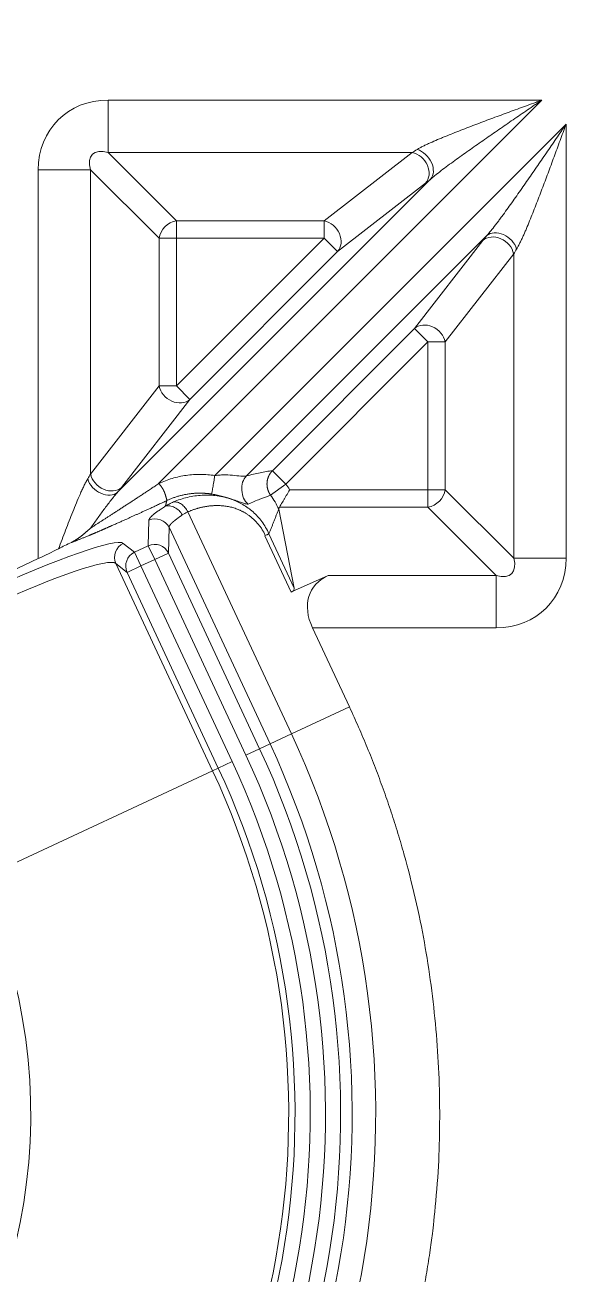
# Model space of a CAD drawing. Header units: millimetres. Extents: x 559 to 1112, y 323 to 643.
# Drawn here: x 697.47 to 711.8, y 448.84 to 481.92 of the extents above; entities that cross this region are included whole.
import ezdxf

# ---------------------------------------------------------------- set-up
doc = ezdxf.new("R2010")
doc.units = ezdxf.units.MM
doc.layers.add('core', color=7, linetype='Continuous', lineweight=20)

msp = doc.modelspace()

# ---------------------------------------------------------------- linework, layer by layer
at = {"layer": 'core', "lineweight": 13}
for p, q in [((711.159, 479.936), (699.669, 479.936)), ((699.669, 478.549), (699.669, 479.936)), ((711.159, 479.936), (701.008, 469.785)), ((702.495, 469.991), (711.799, 479.295)), ((711.799, 467.806), (711.799, 479.295)), ((699.669, 478.549), (707.725, 478.549)), ((699.669, 478.549), (701.48, 476.738)), ((705.393, 476.738), (707.725, 478.549)), ((697.82, 478.087), (697.82, 467.792)), ((697.82, 478.087), (699.207, 478.087)), ((699.207, 470.031), (699.207, 478.087)), ((701.018, 476.276), (699.207, 478.087)), ((708.209, 477.837), (699.92, 469.547)), ((708.08, 477.733), (705.747, 475.922)), ((705.393, 476.738), (701.48, 476.738)), ((701.48, 476.276), (701.48, 476.738)), ((705.393, 476.738), (705.393, 476.276)), ((701.018, 476.276), (701.018, 472.363)), ((701.018, 476.276), (701.48, 476.276)), ((701.48, 472.363), (701.48, 476.276)), ((701.48, 472.363), (705.393, 476.276)), ((701.48, 476.276), (705.393, 476.276)), ((703.335, 469.981), (709.7, 476.346)), ((705.393, 476.276), (705.747, 475.922)), ((707.785, 473.884), (709.596, 476.216)), ((701.834, 472.009), (705.747, 475.922)), ((710.413, 475.862), (708.602, 473.529)), ((710.413, 475.862), (710.413, 467.806)), ((707.785, 473.884), (704.022, 470.12)), ((707.785, 473.884), (708.139, 473.529)), ((708.139, 473.529), (704.376, 469.766)), ((708.139, 473.529), (708.602, 473.529)), ((708.139, 473.529), (708.139, 469.617)), ((708.602, 469.617), (708.602, 473.529)), ((699.207, 470.031), (701.018, 472.363)), ((701.48, 472.363), (701.018, 472.363)), ((701.834, 472.009), (701.48, 472.363)), ((701.834, 472.009), (700.023, 469.676)), ((704.376, 469.766), (704.022, 470.12)), ((704.376, 469.766), (703.974, 469.47)), ((708.139, 469.617), (704.478, 469.617)), ((708.602, 469.617), (708.139, 469.617)), ((708.139, 469.617), (708.139, 469.154)), ((708.602, 469.617), (710.413, 467.806)), ((704.602, 467.012), (704.192, 469.098)), ((704.206, 469.154), (708.139, 469.154)), ((709.95, 467.343), (708.139, 469.154)), ((700.734, 468.13), (700.752, 468.813)), ((701.783, 469.029), (704.525, 463.148)), ((701.285, 468.62), (701.267, 467.937)), ((701.285, 468.62), (703.959, 462.884)), ((704.602, 467.012), (703.931, 468.45)), ((700.072, 468.195), (700.368, 467.96)), ((700.734, 468.13), (700.368, 467.96)), ((700.734, 468.13), (700.903, 467.768)), ((704.516, 466.904), (703.819, 468.398)), ((690.135, 464.208), (697.82, 467.792)), ((700.537, 467.597), (700.368, 467.96)), ((700.903, 467.768), (701.267, 467.937)), ((703.683, 462.756), (701.267, 467.937)), ((711.799, 467.806), (710.413, 467.806)), ((700.173, 467.427), (699.877, 467.663)), ((702.436, 462.174), (699.877, 467.663)), ((700.173, 467.427), (700.537, 467.597)), ((700.903, 467.768), (700.537, 467.597)), ((700.537, 467.597), (702.953, 462.415)), ((703.319, 462.586), (700.903, 467.768)), ((700.173, 467.427), (702.589, 462.245)), ((704.604, 466.944), (705.5, 467.343)), ((709.95, 467.343), (705.5, 467.343)), ((709.95, 467.343), (709.95, 465.957)), ((705.084, 465.957), (709.95, 465.957)), ((705.084, 465.957), (706.06, 463.864)), ((704.525, 463.148), (706.06, 463.864)), ((704.525, 463.148), (703.959, 462.884)), ((703.959, 462.884), (703.683, 462.756)), ((703.683, 462.756), (703.319, 462.586)), ((702.436, 462.174), (696.245, 459.287)), ((702.589, 462.245), (702.436, 462.174)), ((702.953, 462.415), (702.589, 462.245))]:
    msp.add_line(p, q, dxfattribs=at)
for centre, radius, start, end in [((719.145, 493.318), 99.403, 102.30628, 234.05643), ((719.145, 493.318), 99.101, 102.30628, 234.08425), ((719.145, 493.318), 99.011, 102.22118, 234.09442), ((719.145, 487.282), 85.99, 192.44405, 257.55596), ((719.145, 487.282), 84.657, 193.18185, 256.81814), ((682.929, 453.078), 23.828, 180, 25), ((682.929, 453.078), 23.204, 180, 25), ((682.929, 453.078), 22.9, 180, 25), ((682.929, 453.078), 22.498, 180, 25), ((682.929, 453.078), 22.094, 180, 25), ((682.929, 453.078), 21.692, 180, 25), ((682.929, 453.078), 21.524, 180, 25), ((682.929, 453.078), 14.692, 180, 25)]:
    msp.add_arc(centre, radius, start, end, dxfattribs=at)
for centre, major_axis, ratio, start_param, end_param in [((700.01, 477.746), (1.665, -1.665), 0.854588, 2.434441, 3.848744), ((700.01, 477.746), (-0.753, 0.753), 0.472398, 5.576034, 6.990337), ((709.476, 479.936), (2.025, 1.504), 0.059018, 3.626725, 3.742107), ((707.725, 478.087), (-0.308, 0.397), 0.818985, 3.294071, 5.524455), ((707.855, 478.191), (0.32, -0.388), 0.741911, 0.130355, 2.304596), ((709.83, 479.581), (2.024, 2.008), 0.061627, 3.609448, 3.72483), ((701.48, 476.276), (0.356, 0.356), 0.854588, 0.863645, 2.277948), ((705.393, 476.276), (-0.308, 0.397), 0.818985, 3.294071, 5.524455), ((710.054, 475.991), (0.388, -0.32), 0.741911, 0.836997, 3.011237), ((711.445, 477.967), (2.008, 2.024), 0.061627, 2.558355, 2.673737), ((709.95, 475.862), (-0.397, 0.308), 0.818985, 3.900323, 6.130707), ((711.799, 477.612), (1.504, 2.025), 0.059018, 2.541078, 2.656461), ((708.139, 473.529), (0.397, -0.308), 0.818985, 0.758731, 2.989114), ((701.48, 472.363), (-0.397, 0.308), 0.818985, 0.758731, 2.989114), ((697.82, 468.281), (1.504, 2.025), 0.059018, 5.682671, 5.798053), ((699.565, 469.901), (-0.388, 0.32), 0.741911, 0.836997, 3.011237), ((699.669, 470.031), (0.397, -0.308), 0.818985, 3.900323, 6.130707), ((702.35, 468.243), (-0.87, -2.389), 0.989133, 2.48768, 2.559383), ((698.175, 467.926), (2.008, 2.024), 0.061627, 5.699948, 5.81533), ((702.35, 468.243), (0.699, 1.922), 0.983816, 5.489354, 5.700976), ((708.139, 469.617), (-0.356, -0.356), 0.854588, 0.863645, 2.277948), ((696.621, 466.563), (3.465, 1.616), 0.105104, 0.05236, 3.089233), ((700.241, 467.832), (0.25, 0.315), 0.993174, 1.110978, 2.676303), ((700.903, 467.768), (-0.402, 0.011), 0.993174, 3.606882, 5.172208), ((696.79, 466.2), (3.1, 1.446), 0.117469, 0.05236, 3.089233), ((697.82, 467.967), (1.507, 0.711), 0.095068, 4.667594, 5.031286), ((700.537, 467.597), (0.25, 0.315), 0.993174, 1.110978, 2.676303), ((709.609, 468.147), (-1.665, 1.665), 0.854588, 2.434441, 3.848744), ((709.609, 468.147), (-0.753, 0.753), 0.472398, 2.434441, 3.848744), ((706.839, 465.957), (-1.781, 0.999), 0.635013, 5.841933, 7.006895), ((704.152, 467.03), (-0.451, 0.036), 0.374951, 2.864467, 3.246395)]:
    msp.add_ellipse(centre, major_axis=major_axis, ratio=ratio, start_param=start_param, end_param=end_param, dxfattribs=at)
for points, degree, knots in [([(707.855, 478.627), (707.879, 478.642), (707.905, 478.657), (707.947, 478.679), (707.961, 478.687), (707.989, 478.702), (708.004, 478.709), (708.048, 478.731), (708.078, 478.746), (708.14, 478.774), (708.171, 478.789), (708.266, 478.832), (708.331, 478.86), (708.431, 478.902), (708.464, 478.916), (708.531, 478.944), (708.565, 478.958), (708.667, 479), (708.736, 479.027), (708.874, 479.082), (708.944, 479.109), (709.083, 479.164), (709.154, 479.191), (709.295, 479.245), (709.366, 479.272), (709.579, 479.353), (709.721, 479.406), (710.007, 479.512), (710.15, 479.565), (710.438, 479.671), (710.581, 479.724), (710.798, 479.803), (710.906, 479.843), (711.032, 479.889), (711.086, 479.909), (711.122, 479.922), (711.14, 479.929), (711.159, 479.936)], 3, [0, 0, 0, 0, 0.03125, 0.03125, 0.046875, 0.046875, 0.0625, 0.0625, 0.09375, 0.09375, 0.125, 0.125, 0.1875, 0.1875, 0.21875, 0.21875, 0.25, 0.25, 0.3125, 0.3125, 0.375, 0.375, 0.4375, 0.4375, 0.5, 0.5, 0.625, 0.625, 0.75, 0.75, 0.875, 0.875, 0.9375, 0.96875, 0.984375, 0.984375, 1, 1, 1, 1]), ([(711.159, 479.936), (711.127, 479.914), (711.095, 479.892), (711.032, 479.849), (710.936, 479.784), (710.841, 479.719), (710.651, 479.588), (710.524, 479.502), (710.271, 479.328), (710.145, 479.241), (709.893, 479.067), (709.767, 478.98), (709.516, 478.805), (709.391, 478.718), (709.143, 478.543), (709.02, 478.455), (708.837, 478.323), (708.776, 478.279), (708.656, 478.191), (708.597, 478.147), (708.481, 478.059), (708.423, 478.014), (708.34, 477.948), (708.313, 477.925), (708.259, 477.881), (708.234, 477.859), (708.209, 477.837)], 3, [0, 0, 0, 0, 0.03125, 0.03125, 0.0625, 0.125, 0.125, 0.25, 0.25, 0.375, 0.375, 0.5, 0.5, 0.625, 0.625, 0.75, 0.75, 0.8125, 0.8125, 0.875, 0.875, 0.9375, 0.9375, 0.96875, 0.96875, 1, 1, 1, 1]), ([(709.7, 476.346), (709.722, 476.37), (709.744, 476.396), (709.789, 476.449), (709.811, 476.477), (709.878, 476.56), (709.922, 476.617), (709.988, 476.705), (710.01, 476.734), (710.055, 476.793), (710.077, 476.823), (710.143, 476.913), (710.187, 476.974), (710.319, 477.156), (710.406, 477.28), (710.538, 477.466), (710.581, 477.528), (710.669, 477.653), (710.712, 477.715), (710.843, 477.904), (710.93, 478.029), (711.104, 478.282), (711.191, 478.408), (711.365, 478.661), (711.452, 478.788), (711.582, 478.978), (711.647, 479.073), (711.723, 479.184), (711.756, 479.232), (711.777, 479.263), (711.788, 479.279), (711.799, 479.295)], 3, [0, 0, 0, 0, 0.03125, 0.03125, 0.0625, 0.0625, 0.125, 0.125, 0.15625, 0.15625, 0.1875, 0.1875, 0.25, 0.25, 0.375, 0.375, 0.4375, 0.4375, 0.5, 0.5, 0.625, 0.625, 0.75, 0.75, 0.875, 0.875, 0.9375, 0.96875, 0.984375, 0.984375, 1, 1, 1, 1]), ([(710.49, 475.991), (710.506, 476.016), (710.52, 476.042), (710.543, 476.083), (710.55, 476.098), (710.565, 476.126), (710.572, 476.141), (710.594, 476.185), (710.609, 476.215), (710.638, 476.277), (710.652, 476.308), (710.681, 476.371), (710.695, 476.404), (710.723, 476.469), (710.738, 476.502), (710.78, 476.602), (710.808, 476.669), (710.863, 476.805), (710.891, 476.873), (710.946, 477.011), (710.973, 477.081), (711.027, 477.22), (711.054, 477.29), (711.108, 477.431), (711.135, 477.502), (711.216, 477.715), (711.269, 477.858), (711.376, 478.144), (711.429, 478.287), (711.535, 478.574), (711.588, 478.718), (711.667, 478.934), (711.706, 479.042), (711.753, 479.169), (711.773, 479.223), (711.786, 479.259), (711.792, 479.277), (711.799, 479.295)], 3, [0, 0, 0, 0, 0.03125, 0.03125, 0.046875, 0.046875, 0.0625, 0.0625, 0.09375, 0.09375, 0.125, 0.125, 0.15625, 0.15625, 0.1875, 0.1875, 0.25, 0.25, 0.3125, 0.3125, 0.375, 0.375, 0.4375, 0.4375, 0.5, 0.5, 0.625, 0.625, 0.75, 0.75, 0.875, 0.875, 0.9375, 0.96875, 0.984375, 0.984375, 1, 1, 1, 1]), ([(704.022, 470.12), (704.019, 470.118), (704.014, 470.113), (704.007, 470.104), (704, 470.096), (703.992, 470.088), (703.986, 470.079), (703.979, 470.07), (703.972, 470.062), (703.966, 470.053), (703.96, 470.044), (703.954, 470.034), (703.949, 470.025), (703.943, 470.016), (703.938, 470.006), (703.933, 469.996), (703.928, 469.987), (703.923, 469.977), (703.919, 469.967), (703.915, 469.957), (703.911, 469.947), (703.907, 469.936), (703.904, 469.926), (703.9, 469.916), (703.897, 469.906), (703.894, 469.895), (703.892, 469.885), (703.889, 469.874), (703.887, 469.864), (703.885, 469.853), (703.884, 469.842), (703.882, 469.832), (703.881, 469.821), (703.88, 469.81), (703.879, 469.8), (703.879, 469.789), (703.878, 469.778), (703.878, 469.768), (703.878, 469.757), (703.879, 469.746), (703.879, 469.736), (703.88, 469.725), (703.881, 469.714), (703.882, 469.704), (703.884, 469.693), (703.885, 469.683), (703.887, 469.672), (703.889, 469.662), (703.891, 469.651), (703.894, 469.641), (703.897, 469.631), (703.9, 469.621), (703.903, 469.611), (703.906, 469.601), (703.91, 469.591), (703.914, 469.581), (703.918, 469.571), (703.922, 469.561), (703.926, 469.552), (703.931, 469.542), (703.936, 469.533), (703.94, 469.524), (703.946, 469.514), (703.951, 469.505), (703.956, 469.496), (703.962, 469.487), (703.968, 469.479), (703.972, 469.473), (703.974, 469.47)], 3, [0, 0, 0, 0, 0.015631, 0.031244, 0.046838, 0.062414, 0.077971, 0.09351, 0.10903, 0.124533, 0.140018, 0.155485, 0.170935, 0.186367, 0.201783, 0.217181, 0.232562, 0.247927, 0.263275, 0.278607, 0.293923, 0.309223, 0.324508, 0.339777, 0.355031, 0.370269, 0.385494, 0.400703, 0.415899, 0.43108, 0.446247, 0.461401, 0.476542, 0.491669, 0.506784, 0.521886, 0.536975, 0.552053, 0.567118, 0.582172, 0.597215, 0.612247, 0.627268, 0.642278, 0.657278, 0.672267, 0.687247, 0.702218, 0.717179, 0.732131, 0.747074, 0.762009, 0.776935, 0.791854, 0.806764, 0.821667, 0.836563, 0.851452, 0.866333, 0.881209, 0.896077, 0.91094, 0.925797, 0.940648, 0.955494, 0.970334, 0.985169, 1, 1, 1, 1]), ([(699.129, 469.901), (699.12, 469.887), (699.112, 469.873), (699.094, 469.842), (699.086, 469.826), (699.06, 469.778), (699.043, 469.745), (699.018, 469.693), (699.009, 469.675), (698.993, 469.64), (698.984, 469.622), (698.959, 469.567), (698.943, 469.531), (698.894, 469.419), (698.861, 469.343), (698.797, 469.188), (698.765, 469.109), (698.701, 468.95), (698.669, 468.87), (698.606, 468.709), (698.575, 468.628), (698.481, 468.383), (698.419, 468.219), (698.357, 468.053)], 3, [0, 0, 0, 0, 0.03125, 0.03125, 0.0625, 0.0625, 0.125, 0.125, 0.15625, 0.15625, 0.1875, 0.1875, 0.25, 0.25, 0.375, 0.375, 0.5, 0.5, 0.625, 0.625, 0.75, 0.75, 1, 1, 1, 1]), ([(699.203, 468.598), (699.212, 468.604), (699.231, 468.616), (699.26, 468.635), (699.289, 468.654), (699.318, 468.673), (699.348, 468.692), (699.379, 468.712), (699.41, 468.732), (699.442, 468.753), (699.474, 468.773), (699.507, 468.794), (699.54, 468.816), (699.574, 468.838), (699.608, 468.86), (699.643, 468.882), (699.678, 468.905), (699.714, 468.928), (699.75, 468.951), (699.787, 468.975), (699.824, 468.999), (699.862, 469.023), (699.9, 469.048), (699.939, 469.073), (699.978, 469.098), (700.018, 469.124), (700.058, 469.15), (700.099, 469.176), (700.14, 469.203), (700.182, 469.23), (700.224, 469.258), (700.266, 469.285), (700.31, 469.314), (700.353, 469.342), (700.397, 469.371), (700.442, 469.4), (700.487, 469.43), (700.532, 469.46), (700.578, 469.49), (700.625, 469.521), (700.672, 469.552), (700.719, 469.583), (700.767, 469.615), (700.815, 469.647), (700.864, 469.68), (700.913, 469.713), (700.962, 469.746), (700.996, 469.769), (701.012, 469.78)], 3, [0, 0, 0, 0, 0.015749, 0.031763, 0.04804, 0.064581, 0.081387, 0.098457, 0.115792, 0.133393, 0.151259, 0.16939, 0.187787, 0.206449, 0.225378, 0.244572, 0.264033, 0.283761, 0.303755, 0.324015, 0.344543, 0.365337, 0.386399, 0.407728, 0.429323, 0.451187, 0.473318, 0.495716, 0.518382, 0.541316, 0.564518, 0.587987, 0.611725, 0.635731, 0.660004, 0.684547, 0.709357, 0.734436, 0.759783, 0.785399, 0.811284, 0.837437, 0.863859, 0.890549, 0.917508, 0.944737, 0.972234, 1, 1, 1, 1]), ([(701.012, 469.78), (701.015, 469.777), (701.02, 469.772), (701.027, 469.764), (701.034, 469.756), (701.04, 469.748), (701.047, 469.74), (701.054, 469.732), (701.06, 469.724), (701.066, 469.715), (701.072, 469.707), (701.078, 469.699), (701.084, 469.69), (701.09, 469.682), (701.095, 469.674), (701.101, 469.665), (701.106, 469.657), (701.111, 469.648), (701.116, 469.64), (701.121, 469.631), (701.126, 469.623), (701.13, 469.615), (701.135, 469.606), (701.139, 469.598), (701.143, 469.589), (701.147, 469.581), (701.151, 469.573), (701.155, 469.564), (701.159, 469.556), (701.162, 469.548), (701.165, 469.54), (701.169, 469.531), (701.172, 469.523), (701.175, 469.515), (701.177, 469.507), (701.18, 469.499), (701.184, 469.488), (701.188, 469.473), (701.193, 469.456), (701.198, 469.44), (701.202, 469.425), (701.206, 469.412), (701.21, 469.4), (701.213, 469.389), (701.215, 469.379), (701.218, 469.37), (701.22, 469.362), (701.221, 469.355), (701.222, 469.348), (701.223, 469.343), (701.224, 469.338), (701.224, 469.335), (701.225, 469.331), (701.225, 469.329), (701.224, 469.327), (701.224, 469.327)], 3, [0, 0, 0, 0, 0.014437, 0.028819, 0.043151, 0.05744, 0.071691, 0.08591, 0.100101, 0.114271, 0.128423, 0.142562, 0.156694, 0.170822, 0.18495, 0.199082, 0.213223, 0.227375, 0.241542, 0.255727, 0.269933, 0.284163, 0.298419, 0.312704, 0.327019, 0.341368, 0.355751, 0.370171, 0.384629, 0.399127, 0.413665, 0.428246, 0.44287, 0.457538, 0.472252, 0.487011, 0.501818, 0.537556, 0.57234, 0.606164, 0.639024, 0.670921, 0.701856, 0.731831, 0.760851, 0.788923, 0.816052, 0.842246, 0.867514, 0.891861, 0.915295, 0.937822, 0.959446, 0.980172, 1, 1, 1, 1]), ([(702.495, 469.991), (702.49, 469.963), (702.481, 469.906), (702.463, 469.795), (702.442, 469.667), (702.426, 469.567), (702.418, 469.518), (702.415, 469.504), (702.415, 469.5)], 3, [0, 0, 0, 0, 0.125, 0.25, 0.5, 0.75, 0.875, 1, 1, 1, 1]), ([(703.335, 469.981), (703.325, 469.977), (703.296, 469.971), (703.205, 469.972), (703.035, 469.992), (702.82, 470.011), (702.636, 470.007), (702.542, 469.998), (702.495, 469.991)], 3, [0, 0, 0, 0, 0.125, 0.25, 0.5, 0.75, 0.875, 1, 1, 1, 1]), ([(699.92, 469.547), (699.905, 469.53), (699.89, 469.513), (699.86, 469.478), (699.845, 469.46), (699.8, 469.405), (699.769, 469.367), (699.709, 469.29), (699.679, 469.251), (699.619, 469.172), (699.59, 469.132), (699.5, 469.012), (699.441, 468.93), (699.322, 468.765), (699.262, 468.682), (699.203, 468.598)], 3, [0, 0, 0, 0, 0.0625, 0.0625, 0.125, 0.125, 0.25, 0.25, 0.375, 0.375, 0.5, 0.5, 0.75, 0.75, 1, 1, 1, 1]), ([(702.415, 469.5), (702.407, 469.501), (702.392, 469.504), (702.37, 469.507), (702.347, 469.51), (702.325, 469.513), (702.302, 469.515), (702.279, 469.517), (702.256, 469.519), (702.233, 469.521), (702.209, 469.523), (702.186, 469.524), (702.163, 469.525), (702.139, 469.525), (702.116, 469.526), (702.085, 469.526), (702.047, 469.526), (702.003, 469.524), (701.959, 469.521), (701.914, 469.518), (701.87, 469.513), (701.826, 469.508), (701.781, 469.501), (701.737, 469.494), (701.693, 469.485), (701.649, 469.476), (701.606, 469.465), (701.562, 469.454), (701.519, 469.441), (701.476, 469.428), (701.433, 469.413), (701.391, 469.398), (701.349, 469.382), (701.307, 469.364), (701.265, 469.346), (701.238, 469.333), (701.224, 469.327)], 3, [0, 0, 0, 0, 0.018494, 0.037058, 0.055693, 0.074398, 0.093175, 0.112023, 0.130942, 0.149932, 0.168993, 0.188125, 0.207329, 0.226605, 0.245952, 0.26537, 0.301702, 0.338073, 0.374484, 0.410936, 0.447428, 0.483962, 0.520537, 0.557155, 0.593814, 0.630517, 0.667264, 0.704054, 0.740888, 0.777767, 0.814691, 0.85166, 0.888675, 0.925737, 0.962845, 1, 1, 1, 1]), ([(702.946, 469.359), (702.884, 469.381), (702.82, 469.4), (702.691, 469.432), (702.625, 469.444), (702.427, 469.472), (702.294, 469.477), (702.029, 469.463), (701.898, 469.444), (701.644, 469.384), (701.52, 469.343), (701.404, 469.291)], 3, [0, 0, 0, 0, 0.125, 0.125, 0.25, 0.25, 0.5, 0.5, 0.75, 0.75, 1, 1, 1, 1]), ([(702.415, 469.5), (702.468, 469.491), (702.519, 469.482), (702.617, 469.461), (702.665, 469.45), (702.754, 469.427), (702.797, 469.415), (702.877, 469.39), (702.914, 469.378), (702.95, 469.366)], 3, [0, 0, 0, 0, 0.25, 0.25, 0.5, 0.5, 0.75, 0.75, 1, 1, 1, 1]), ([(704.478, 469.617), (704.475, 469.611), (704.472, 469.605), (704.465, 469.593), (704.455, 469.575), (704.445, 469.557), (704.432, 469.534), (704.425, 469.522), (704.412, 469.499), (704.406, 469.488), (704.386, 469.454), (704.374, 469.432), (704.355, 469.399), (704.348, 469.388), (704.336, 469.367), (704.33, 469.357), (704.311, 469.326), (704.3, 469.307), (704.283, 469.279), (704.277, 469.27), (704.267, 469.252), (704.261, 469.244), (704.246, 469.219), (704.237, 469.204), (704.22, 469.177), (704.212, 469.165), (704.206, 469.154)], 3, [0, 0, 0, 0, 0.03125, 0.03125, 0.0625, 0.125, 0.125, 0.1875, 0.1875, 0.25, 0.25, 0.375, 0.375, 0.4375, 0.4375, 0.5, 0.5, 0.625, 0.625, 0.6875, 0.6875, 0.75, 0.75, 0.875, 0.875, 1, 1, 1, 1]), ([(701.224, 469.327), (700.852, 469.153), (700.536, 469.009), (700.228, 468.869), (699.886, 468.717), (699.704, 468.636), (699.566, 468.576), (699.395, 468.501), (699.253, 468.441), (698.916, 468.299), (698.697, 468.221)], 2, [0, 0, 0, 0.25, 0.25, 0.5, 0.5, 0.625, 0.625, 0.75, 0.75, 1, 1, 1]), ([(701.185, 469.178), (701.167, 469.167), (701.133, 469.145), (701.069, 469.103), (700.967, 469.034), (700.854, 468.948), (700.785, 468.88), (700.761, 468.843), (700.753, 468.825), (700.752, 468.816), (700.752, 468.813)], 3, [0, 0, 0, 0, 0.0625, 0.125, 0.25, 0.5, 0.75, 0.875, 0.9375, 1, 1, 1, 1]), ([(703.833, 468.404), (703.691, 468.718), (703.417, 468.92), (703.183, 469.094), (702.654, 469.219), (702.349, 469.184), (702.051, 469.149), (701.783, 469.029)], 2, [0, 0, 0, 0.25, 0.25, 0.5, 0.75, 0.75, 1, 1, 1]), ([(703.931, 468.45), (703.903, 468.509), (703.874, 468.565), (703.811, 468.672), (703.777, 468.723), (703.671, 468.867), (703.592, 468.952), (703.466, 469.064), (703.422, 469.098), (703.333, 469.163), (703.286, 469.193), (703.192, 469.249), (703.144, 469.274), (703.046, 469.32), (702.997, 469.34), (702.946, 469.359)], 3, [0, 0, 0, 0, 0.125, 0.125, 0.25, 0.25, 0.5, 0.5, 0.625, 0.625, 0.75, 0.75, 0.875, 0.875, 1, 1, 1, 1]), ([(702.95, 469.366), (703.008, 469.347), (703.059, 469.328), (703.153, 469.293), (703.194, 469.277), (703.248, 469.259), (703.265, 469.253), (703.295, 469.244), (703.309, 469.24), (703.347, 469.233), (703.366, 469.232), (703.381, 469.236)], 3, [0, 0, 0, 0, 0.25, 0.25, 0.5, 0.5, 0.625, 0.625, 0.75, 0.75, 1, 1, 1, 1]), ([(704.192, 469.098), (704.191, 469.108), (704.191, 469.117), (704.196, 469.136), (704.2, 469.145), (704.206, 469.154)], 3, [0, 0, 0, 0, 0.5, 0.5, 1, 1, 1, 1]), ([(701.635, 468.947), (701.633, 468.945), (701.627, 468.941), (701.618, 468.935), (701.61, 468.929), (701.601, 468.923), (701.593, 468.917), (701.584, 468.912), (701.576, 468.906), (701.568, 468.9), (701.559, 468.894), (701.551, 468.888), (701.543, 468.883), (701.535, 468.877), (701.527, 468.871), (701.519, 468.865), (701.511, 468.86), (701.504, 468.854), (701.496, 468.848), (701.489, 468.843), (701.481, 468.837), (701.474, 468.831), (701.467, 468.826), (701.459, 468.82), (701.452, 468.815), (701.445, 468.809), (701.439, 468.804), (701.432, 468.798), (701.425, 468.793), (701.419, 468.787), (701.412, 468.782), (701.406, 468.777), (701.4, 468.771), (701.394, 468.766), (701.388, 468.761), (701.382, 468.756), (701.376, 468.751), (701.371, 468.746), (701.366, 468.741), (701.36, 468.736), (701.355, 468.731), (701.35, 468.726), (701.346, 468.721), (701.341, 468.716), (701.337, 468.711), (701.332, 468.707), (701.328, 468.702), (701.324, 468.697), (701.32, 468.693), (701.317, 468.688), (701.313, 468.684), (701.31, 468.68), (701.307, 468.675), (701.304, 468.671), (701.301, 468.667), (701.299, 468.663), (701.297, 468.659), (701.294, 468.655), (701.293, 468.651), (701.291, 468.647), (701.289, 468.644), (701.288, 468.64), (701.287, 468.636), (701.286, 468.633), (701.285, 468.629), (701.285, 468.626), (701.285, 468.623), (701.285, 468.621), (701.285, 468.62)], 3, [0, 0, 0, 0, 0.012723, 0.02552, 0.038392, 0.051339, 0.064361, 0.077457, 0.090628, 0.103873, 0.117193, 0.130588, 0.144058, 0.157602, 0.171221, 0.184915, 0.198683, 0.212526, 0.226444, 0.240436, 0.254503, 0.268645, 0.282862, 0.297153, 0.31152, 0.32596, 0.340476, 0.355066, 0.369731, 0.384471, 0.399286, 0.414175, 0.429139, 0.444178, 0.459292, 0.47448, 0.489743, 0.505081, 0.520494, 0.535982, 0.551544, 0.567181, 0.582893, 0.598679, 0.614541, 0.630477, 0.646488, 0.662574, 0.678734, 0.69497, 0.71128, 0.727665, 0.744125, 0.760659, 0.777269, 0.793953, 0.810712, 0.827546, 0.844455, 0.861438, 0.878496, 0.89563, 0.912838, 0.93012, 0.947478, 0.964911, 0.982418, 1, 1, 1, 1]), ([(698.697, 468.221), (698.7, 468.223), (698.707, 468.226), (698.716, 468.231), (698.727, 468.237), (698.738, 468.243), (698.751, 468.25), (698.764, 468.257), (698.778, 468.266), (698.793, 468.274), (698.808, 468.284), (698.824, 468.293), (698.839, 468.303), (698.854, 468.312), (698.868, 468.322), (698.883, 468.332), (698.897, 468.342), (698.911, 468.352), (698.924, 468.362), (698.938, 468.372), (698.951, 468.382), (698.965, 468.394), (698.981, 468.407), (698.998, 468.421), (699.015, 468.436), (699.033, 468.451), (699.051, 468.466), (699.069, 468.481), (699.088, 468.497), (699.107, 468.513), (699.125, 468.529), (699.144, 468.546), (699.164, 468.563), (699.183, 468.58), (699.196, 468.592), (699.203, 468.598)], 3, [0, 0, 0, 0, 0.015669, 0.032985, 0.051968, 0.072636, 0.095008, 0.119103, 0.14494, 0.172538, 0.2013, 0.229869, 0.258194, 0.286269, 0.314088, 0.341648, 0.368944, 0.395973, 0.422732, 0.449218, 0.47543, 0.501364, 0.536364, 0.571908, 0.608, 0.644643, 0.681841, 0.719599, 0.757922, 0.796814, 0.83628, 0.876325, 0.916956, 0.958179, 1, 1, 1, 1]), ([(703.833, 468.404), (703.842, 468.408), (703.863, 468.418), (703.895, 468.433), (703.921, 468.445), (703.93, 468.449), (703.931, 468.45)], 3, [0, 0, 0, 0, 0.25019, 0.500127, 0.750063, 1, 1, 1, 1]), ([(698.357, 468.053), (698.412, 468.082), (698.468, 468.11), (698.581, 468.165), (698.639, 468.193), (698.697, 468.221)], 3, [0, 0, 0, 0, 0.5, 0.5, 1, 1, 1, 1]), ([(706.06, 463.864), (708.059, 459.577), (708.715, 450.204), (707.373, 445.738)], 2, [0, 0, 0, 0.503377, 1, 1, 1])]:
    msp.add_open_spline(points, degree=degree, knots=knots, dxfattribs=at)
for points, degree in [([(703.335, 469.981), (703.398, 469.998), (703.519, 470.029), (703.695, 470.068), (703.863, 470.099), (703.97, 470.114), (704.022, 470.12)], 3), ([(701.012, 469.78), (701.127, 469.833), (701.365, 469.923), (701.737, 470.005), (702.117, 470.032), (702.37, 470.012), (702.495, 469.991)], 3), ([(703.335, 469.981), (703.289, 469.934), (703.219, 469.82), (703.199, 469.6), (703.247, 469.384), (703.329, 469.278), (703.381, 469.236)], 3), ([(703.974, 469.47), (703.884, 469.439), (703.694, 469.369), (703.487, 469.284), (703.381, 469.236)], 3), ([(701.185, 469.178), (701.194, 469.204), (701.215, 469.301), (701.224, 469.327)], 2), ([(701.404, 469.291), (701.364, 469.274), (701.288, 469.237), (701.218, 469.198), (701.185, 469.178)], 3), ([(701.185, 469.178), (701.22, 469.191), (701.299, 469.199), (701.431, 469.153), (701.554, 469.068), (701.612, 468.99), (701.635, 468.947)], 3), ([(701.404, 469.291), (701.436, 469.298), (701.509, 469.29), (701.612, 469.236), (701.708, 469.152), (701.763, 469.071), (701.783, 469.029)], 3), ([(704.189, 469.1), (703.931, 468.45)], 1), ([(704.192, 469.098), (704.189, 469.1)], 1), ([(700.752, 468.813), (700.847, 468.856), (701.065, 468.853), (701.24, 468.714), (701.285, 468.62)], 3), ([(701.783, 469.029), (701.756, 469.017), (701.704, 468.99), (701.657, 468.961), (701.635, 468.947)], 3), ([(704.6, 466.95), (704.516, 466.904)], 1)]:
    msp.add_open_spline(points, degree=degree, dxfattribs=at)

doc.saveas('drawing.dxf')
